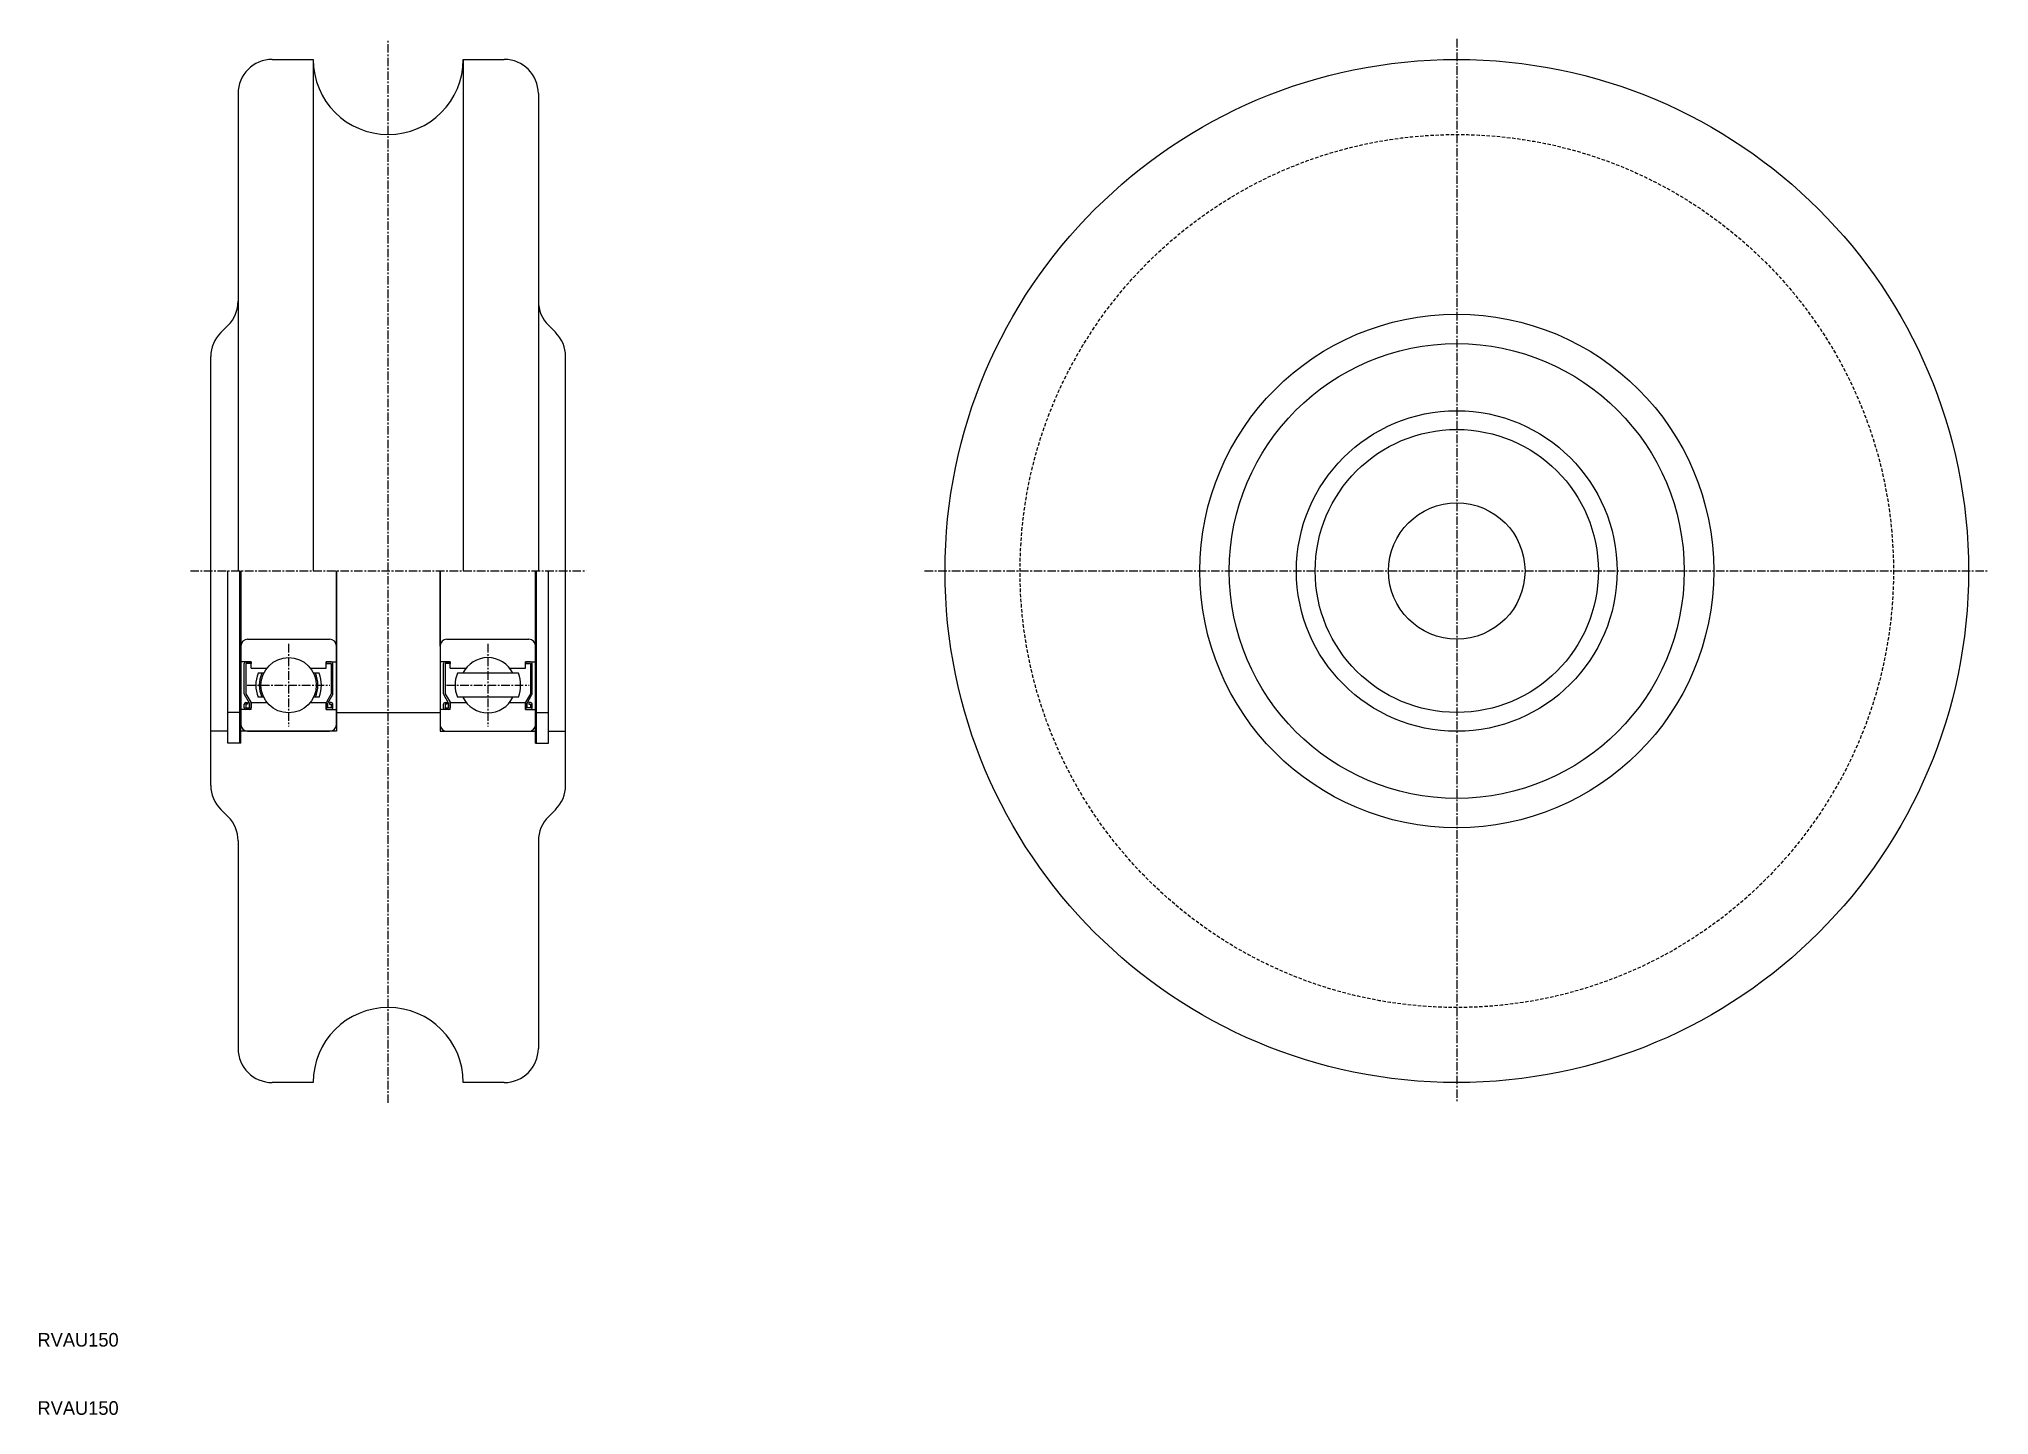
# Model space of a CAD drawing. Extents: x 10 to 296, y 10 to 212.
import ezdxf

# ---------------------------------------------------------------- set-up
doc = ezdxf.new("R2010")
doc.units = 0
doc.linetypes.add('CENTER', pattern=[2, 1.25, -0.25, 0.25, -0.25])
doc.linetypes.add('DASHED', pattern=[0.75, 0.5, -0.25])
doc.layers.get('0').update_dxf_attribs({"linetype": 'CONTINUOUS'})
doc.layers.add('CENTER', color=1, linetype='CENTER')

msp = doc.modelspace()

# ---------------------------------------------------------------- linework, layer by layer
at = {"color": 7, "linetype": 'CONTINUOUS'}
for p, q in [((44.4, 208.72), (50.4, 208.72)), ((50.4, 208.72), (50.4, 133.72)), ((72.4, 208.72), (78.4, 208.72)), ((72.4, 208.72), (72.4, 133.72)), ((39.4, 203.72), (39.4, 133.72)), ((83.4, 203.72), (83.4, 133.72)), ((36.87, 168.69), (37.94, 169.76)), ((85.94, 168.69), (84.87, 169.76)), ((35.4, 102.29), (35.4, 165.15)), ((87.4, 102.29), (87.4, 165.15)), ((37.9, 108.47), (37.9, 133.72)), ((39.65, 108.47), (39.65, 133.72)), ((39.8, 133.72), (39.8, 122.72)), ((39.8, 108.47), (39.8, 133.72)), ((53.8, 122.72), (53.8, 133.72)), ((53.8, 133.72), (53.8, 110.22)), ((69, 122.72), (69, 133.72)), ((69, 133.72), (69, 110.22)), ((83, 133.72), (83, 122.72)), ((83, 108.47), (83, 133.72)), ((83.15, 108.47), (83.15, 133.72)), ((84.9, 108.47), (84.9, 133.72)), ((40.8, 123.72), (52.8, 123.72)), ((70, 123.72), (82, 123.72)), ((39.8, 122.72), (39.8, 111.22)), ((41.3, 120.42), (39.8, 120.42)), ((40.3, 115.72), (40.3, 120.17)), ((40.55, 120.42), (41.3, 120.42)), ((40.55, 120.17), (40.55, 115.72)), ((41.3, 120.17), (40.55, 120.17)), ((41.3, 119.47), (41.3, 120.42)), ((41.3, 120.42), (41.3, 120.17)), ((53.05, 120.42), (52.3, 120.42)), ((52.3, 120.42), (52.3, 120.17)), ((52.3, 120.42), (53.8, 120.42)), ((52.3, 119.47), (52.3, 120.42)), ((52.3, 120.17), (53.05, 120.17)), ((53.05, 120.17), (53.05, 115.72)), ((53.3, 115.72), (53.3, 120.17)), ((53.8, 111.22), (53.8, 122.72)), ((69, 122.72), (69, 111.22)), ((70.5, 120.42), (69, 120.42)), ((69.5, 115.72), (69.5, 120.17)), ((69.75, 120.42), (70.5, 120.42)), ((70.5, 120.17), (69.75, 120.17)), ((69.75, 120.17), (69.75, 115.72)), ((70.5, 119.47), (70.5, 120.42)), ((70.5, 120.42), (70.5, 120.17)), ((81.5, 120.42), (83, 120.42)), ((82.25, 120.42), (81.5, 120.42)), ((81.5, 120.42), (81.5, 120.17)), ((81.5, 119.47), (81.5, 120.42)), ((81.5, 120.17), (82.25, 120.17)), ((82.25, 120.17), (82.25, 115.72)), ((82.5, 115.72), (82.5, 120.17)), ((83, 111.22), (83, 122.72)), ((41.3, 119.47), (43.61, 119.47)), ((43.15, 118.72), (42.33, 118.72)), ((49.99, 119.47), (52.3, 119.47)), ((51.27, 118.72), (50.45, 118.72)), ((70.5, 119.47), (72.81, 119.47)), ((80.47, 118.72), (71.53, 118.72)), ((79.19, 119.47), (81.5, 119.47)), ((41.05, 114.35), (40.33, 115.6)), ((40.55, 115.72), (41.27, 114.48)), ((40.55, 114.42), (40.8, 114.42)), ((40.8, 114.42), (40.8, 114.17)), ((41.05, 113.67), (41.05, 114.35)), ((41.3, 113.42), (41.3, 114.42)), ((41.3, 114.42), (43.65, 114.42)), ((41.3, 114.35), (41.3, 113.67)), ((43.15, 115.22), (42.33, 115.22)), ((49.95, 114.42), (52.3, 114.42)), ((51.27, 115.22), (50.45, 115.22)), ((52.3, 113.42), (52.3, 114.42)), ((52.3, 114.35), (52.3, 113.67)), ((53.05, 115.72), (52.33, 114.48)), ((52.55, 114.35), (53.27, 115.6)), ((52.55, 113.67), (52.55, 114.35)), ((53.05, 114.42), (52.8, 114.42)), ((52.8, 114.42), (52.8, 114.17)), ((70.25, 114.35), (69.53, 115.6)), ((69.75, 115.72), (70.47, 114.48)), ((69.75, 114.42), (70, 114.42)), ((70, 114.42), (70, 114.17)), ((70.25, 113.67), (70.25, 114.35)), ((70.5, 113.42), (70.5, 114.42)), ((70.5, 114.42), (72.85, 114.42)), ((70.5, 114.35), (70.5, 113.67)), ((80.47, 115.22), (71.53, 115.22)), ((79.15, 114.42), (81.5, 114.42)), ((81.5, 113.42), (81.5, 114.42)), ((81.5, 114.35), (81.5, 113.67)), ((82.25, 115.72), (81.53, 114.48)), ((81.75, 114.35), (82.47, 115.6)), ((81.75, 113.67), (81.75, 114.35)), ((82.25, 114.42), (82, 114.42)), ((82, 114.42), (82, 114.17)), ((39.65, 112.97), (37.9, 112.97)), ((41.3, 113.42), (39.8, 113.42)), ((40.3, 113.67), (40.3, 114.17)), ((40.8, 114.17), (40.55, 114.17)), ((40.55, 114.17), (40.55, 113.67)), ((40.55, 113.67), (41.05, 113.67)), ((41.05, 113.42), (40.55, 113.42)), ((52.3, 113.42), (53.8, 113.42)), ((53.05, 113.67), (52.55, 113.67)), ((52.55, 113.42), (53.05, 113.42)), ((52.8, 114.17), (53.05, 114.17)), ((53.05, 114.17), (53.05, 113.67)), ((53.3, 113.67), (53.3, 114.17)), ((69, 112.92), (53.8, 112.92)), ((70.5, 113.42), (69, 113.42)), ((69.5, 113.67), (69.5, 114.17)), ((69.75, 114.17), (69.75, 113.67)), ((70, 114.17), (69.75, 114.17)), ((69.75, 113.67), (70.25, 113.67)), ((70.25, 113.42), (69.75, 113.42)), ((81.5, 113.42), (83, 113.42)), ((82.25, 113.67), (81.75, 113.67)), ((81.75, 113.42), (82.25, 113.42)), ((82, 114.17), (82.25, 114.17)), ((82.25, 114.17), (82.25, 113.67)), ((82.5, 113.67), (82.5, 114.17)), ((83.15, 112.97), (84.9, 112.97)), ((37.9, 110.22), (35.4, 110.22)), ((53.8, 110.22), (39.8, 110.22)), ((40.8, 110.22), (52.8, 110.22)), ((69, 110.22), (83, 110.22)), ((70, 110.22), (82, 110.22)), ((84.9, 110.22), (87.4, 110.22)), ((39.8, 108.47), (37.9, 108.47)), ((83, 108.47), (84.9, 108.47)), ((36.87, 98.76), (37.94, 97.69)), ((85.94, 98.76), (84.87, 97.69)), ((39.4, 94.15), (39.4, 63.72)), ((83.4, 94.15), (83.4, 63.72)), ((50.4, 58.72), (44.4, 58.72)), ((78.4, 58.72), (72.4, 58.72))]:
    msp.add_line(p, q, dxfattribs=at)
for centre, radius in [((218, 133.72), 75), ((218, 133.72), 37.66), ((218, 133.72), 33.34), ((218, 133.72), 23.5), ((218, 133.72), 20.75), ((218, 133.72), 10), ((46.8, 116.97), 4.05)]:
    msp.add_circle(centre, radius, dxfattribs=at)
at = {"color": 3, "linetype": 'DASHED'}
msp.add_circle((218, 133.72), 64, dxfattribs=at)
at = {"color": 7, "linetype": 'CONTINUOUS'}
for centre, radius, start, end in [((44.4, 203.72), 5, 90, 180), ((61.4, 208.72), 11, 180, 0), ((78.4, 203.72), 5, 0, 90), ((34.4, 173.29), 5, 315, 0), ((88.4, 173.29), 5, 180, 225), ((40.4, 165.15), 5, 135, 180), ((82.4, 165.15), 5, 0, 45), ((40.8, 122.72), 1, 90, 180), ((52.8, 122.72), 1, 0, 90), ((70, 122.72), 1, 90, 180), ((82, 122.72), 1, 0, 90), ((40.55, 120.17), 0.25, 90, 180), ((53.05, 120.17), 0.25, 0, 90), ((69.75, 120.17), 0.25, 90, 180), ((76, 116.97), 4.05, 25.6008, 154.3992), ((82.25, 120.17), 0.25, 0, 90), ((46.8, 116.97), 4.8, 158.6181, 201.3819), ((46.8, 116.97), 4.3, 155.9849, 204.0151), ((46.8, 116.97), 4.3, 335.9849, 24.0151), ((46.8, 116.97), 4.8, 338.6181, 21.3819), ((76, 116.97), 4.8, 158.6181, 201.3819), ((76, 116.97), 4.8, 338.6181, 21.3819), ((40.55, 115.72), 0.25, 180, 210), ((40.55, 114.17), 0.25, 90, 180), ((41.05, 114.35), 0.25, 0, 30), ((52.55, 114.35), 0.25, 150, 180), ((53.05, 114.17), 0.25, 0, 90), ((53.05, 115.72), 0.25, 330, 0), ((69.75, 115.72), 0.25, 180, 210), ((69.75, 114.17), 0.25, 90, 180), ((70.25, 114.35), 0.25, 0, 30), ((76, 116.97), 4.05, 205.6008, 334.3992), ((81.75, 114.35), 0.25, 150, 180), ((82.25, 114.17), 0.25, 0, 90), ((82.25, 115.72), 0.25, 330, 0), ((40.55, 113.67), 0.25, 180, 270), ((41.05, 113.67), 0.25, 270, 0), ((52.55, 113.67), 0.25, 180, 270), ((53.05, 113.67), 0.25, 270, 0), ((69.75, 113.67), 0.25, 180, 270), ((70.25, 113.67), 0.25, 270, 0), ((81.75, 113.67), 0.25, 180, 270), ((82.25, 113.67), 0.25, 270, 0), ((40.8, 111.22), 1, 180, 270), ((52.8, 111.22), 1, 270, 0), ((70, 111.22), 1, 180, 270), ((82, 111.22), 1, 270, 0), ((40.4, 102.29), 5, 180, 225), ((82.4, 102.29), 5, 315, 0), ((34.4, 94.15), 5, 0, 45), ((88.4, 94.15), 5, 135, 180), ((61.4, 58.72), 11, 0, 180), ((44.4, 63.72), 5, 180, 270), ((78.4, 63.72), 5, 270, 0)]:
    msp.add_arc(centre, radius, start, end, dxfattribs=at)
at = {"layer": 'CENTER', "color": 1, "linetype": 'CENTER'}
for p, q in [((61.4, 55.72), (61.4, 211.72)), ((218, 211.72), (218, 55.72)), ((32.4, 133.72), (90.4, 133.72)), ((140, 133.72), (296, 133.72)), ((46.8, 123.02), (46.8, 110.92)), ((76, 123.02), (76, 110.92)), ((40.75, 116.97), (52.85, 116.97)), ((69.95, 116.97), (82.05, 116.97))]:
    msp.add_line(p, q, dxfattribs=at)

# ---------------------------------------------------------------- texts
at = {"color": 7, "linetype": 'CONTINUOUS'}
for p in [(10, 20), (10, 10)]:
    msp.add_text('RVAU150', height=2, dxfattribs=at).set_placement(p)

doc.saveas('drawing.dxf')
